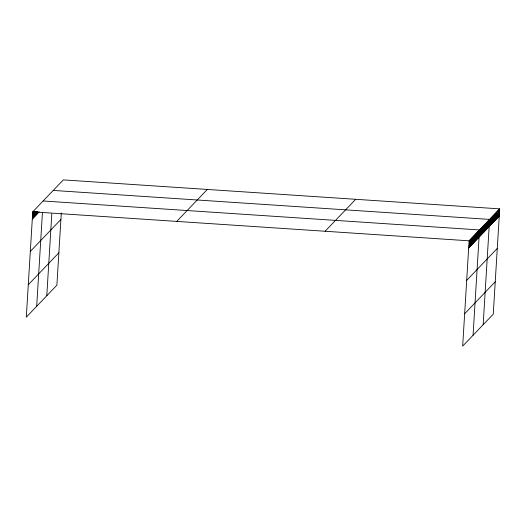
<?xml version="1.0" encoding="UTF-8"?>
<svg xmlns="http://www.w3.org/2000/svg" width="526" height="526" viewBox="0 0 526 526"><rect width="100%" height="100%" fill="white"/><g stroke="black" fill="none" stroke-linecap="round" stroke-linejoin="round"><path stroke-width="0.79" d="M499.7 208.861L469.113 240.816L462.67 346.115L493.257 314.16L499.7 208.861L63.33 179.885L32.743 211.84L26.3 317.139L56.887 285.184L61.305 212.964M32.796 218.494L33.237 211.32M33.289 217.981L33.684 211.603M33.789 217.462L34.131 211.879M34.282 216.942L34.624 211.367M34.775 216.429L35.071 211.643M35.275 215.91L35.518 211.925M35.768 215.39L36.011 211.406M36.261 214.878L36.458 211.689M36.761 214.358L36.905 211.965M37.254 213.839L37.399 211.452M37.747 213.326L37.846 211.728M36.702 306.277L42.455 212.195M46.794 295.73L51.804 213.799M469.166 247.47L469.606 240.297M469.665 246.95L470.099 239.777M470.159 246.438L470.599 239.258M470.652 245.918L471.092 238.745M471.151 245.399L471.585 238.225M471.644 244.879L472.085 237.706M472.138 244.366L472.578 237.193M472.637 243.847L473.071 236.674M473.13 243.328L473.571 236.154M473.624 242.815L474.064 235.641M474.123 242.295L474.557 235.122M474.616 241.776L475.057 234.603M475.109 241.263L475.55 234.09M475.609 240.744L476.043 233.57M476.102 240.224L476.543 233.051M476.595 239.711L477.036 232.538M477.095 239.192L477.529 232.019M477.588 238.672L478.029 231.499M478.081 238.16L478.522 230.986M478.581 237.64L479.015 230.467M473.071 335.246L479.515 229.947L43.139 200.978M479.58 236.595L480.014 229.421M480.08 236.069L480.521 228.895M480.586 235.543L481.027 228.369M481.093 235.017L481.533 227.837M481.599 234.484L482.033 227.311M482.099 233.958L482.539 226.785M482.605 233.432L483.046 226.259M483.111 232.906L483.552 225.733M483.618 232.38L484.052 225.207M484.117 231.848L484.558 224.674M484.624 231.322L485.064 224.148M485.13 230.796L485.57 223.622M485.636 230.27L486.07 223.096M486.136 229.744L486.576 222.57M486.642 229.211L487.083 222.038M487.148 228.685L487.589 221.512M487.655 228.159L488.095 220.986M488.161 227.633L488.595 220.46M488.661 227.107L489.101 219.934M483.164 324.706L489.607 219.408L53.231 190.432M489.673 226.048L490.114 218.875M490.179 225.522L490.613 218.349M490.679 224.996L491.12 217.823M491.185 224.47L491.626 217.297M491.692 223.945L492.132 216.771M492.198 223.412L492.632 216.239M492.698 222.886L493.138 215.713M493.204 222.36L493.644 215.187M493.71 221.834L494.151 214.661M494.216 221.308L494.65 214.135M494.716 220.775L495.157 213.602M495.222 220.249L495.663 213.076M495.729 219.723L496.169 212.55M496.235 219.197L496.669 212.024M496.735 218.671L497.175 211.498M497.241 218.145L497.681 210.972M497.747 217.613L498.188 210.439M498.253 217.087L498.687 209.913M498.76 216.561L499.194 209.387M32.303 219.013L39.233 211.774M30.324 251.395L60.911 219.441M28.279 284.757L58.866 252.802M176.743 221.4L207.329 189.445M325.107 231.249L355.694 199.301M468.673 247.989L499.259 216.035M466.693 280.371L497.28 248.417M464.655 313.733L495.242 281.778M32.743 211.84L469.113 240.816"/></g></svg>
